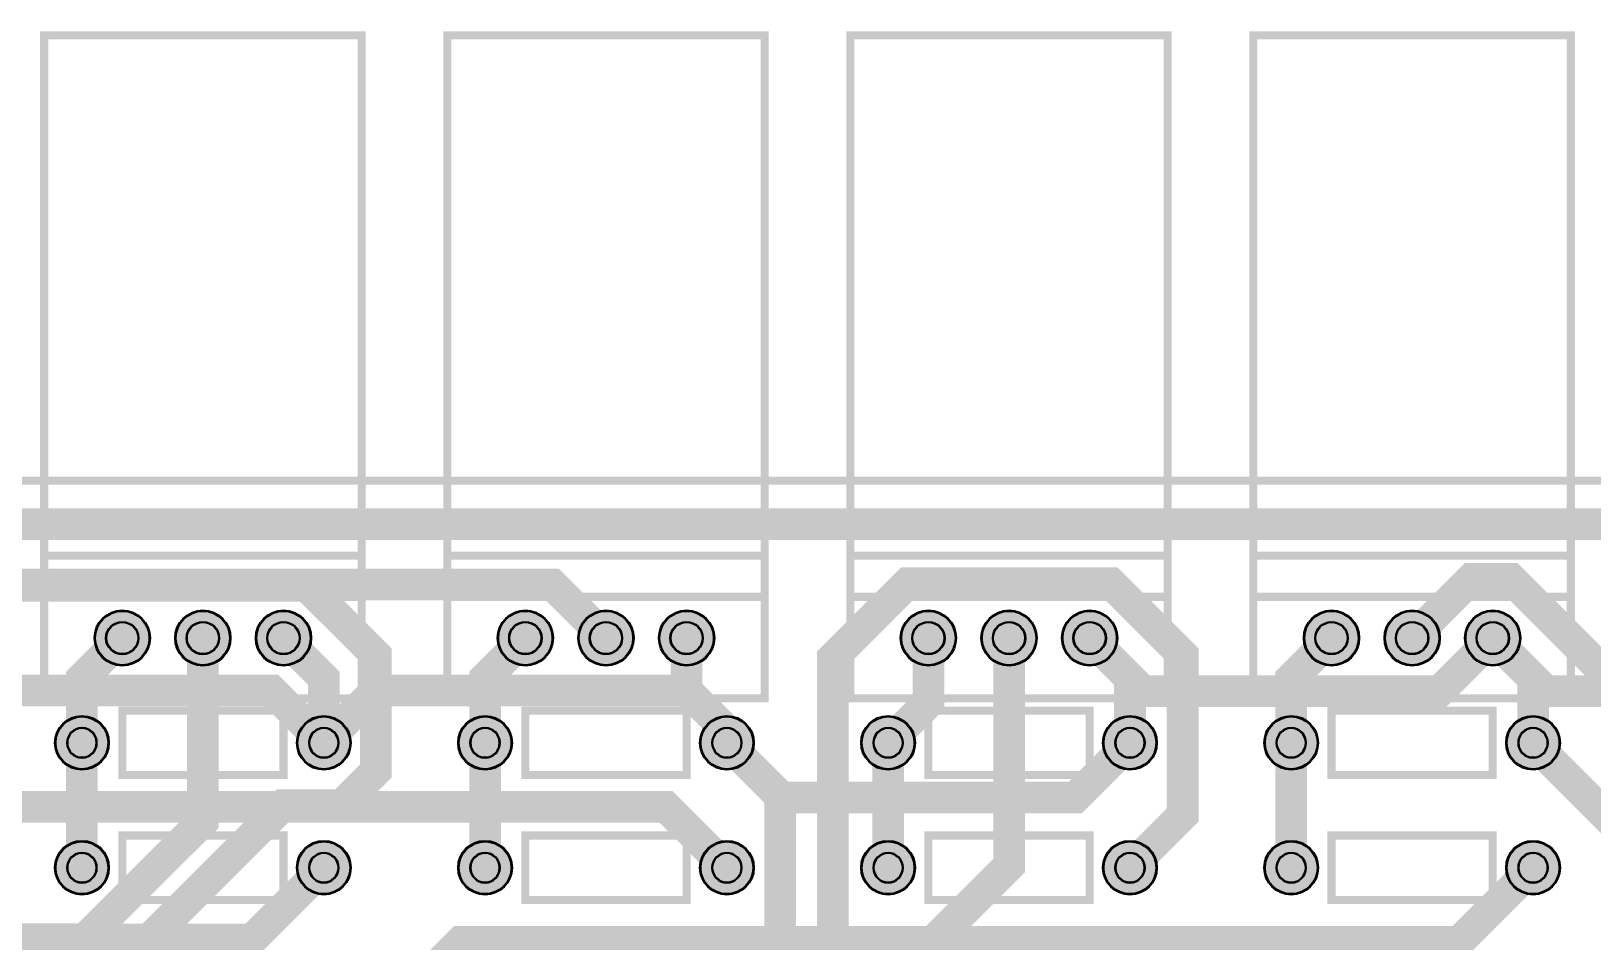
# Model space of a CAD drawing. Header units: millimetres. Extents: x -129 to 154, y 15 to 100.
# Drawn here: x 68.25 to 117.42, y 71.36 to 100.03 of the extents above; entities that cross this region are included whole.
import ezdxf

# ---------------------------------------------------------------- set-up
doc = ezdxf.new("R2010")
doc.units = ezdxf.units.MM
for name, color, linetype, true_color in [('BoardOutLine', 7, 'Continuous', 0xff00ff), ('BottomLayer', 7, 'Continuous', 0x0000ff), ('BottomSolderMaskLayer', 7, 'Continuous', 0xaa00ff), ('Multi-Layer', 7, 'Continuous', 0xc0c0c0), ('TopLayer', 7, 'Continuous', 0xff0000), ('TopSilkLayer', 7, 'Continuous', 0xffcc00), ('TopSolderMaskLayer', 7, 'Continuous', 0x800080)]:
    doc.layers.add(name, color=color, linetype=linetype, true_color=true_color)

msp = doc.modelspace()

# ---------------------------------------------------------------- hatches: boundary and pattern name
at = {"layer": 'BottomSolderMaskLayer'}
for points in [[(70.2447421894843, 80.89916179832358, 1), (71.99554229108449, 80.89916179832358, 1)], [(72.78474726949466, 80.89916179832358, 1), (74.53554737109485, 80.89916179832358, 1)], [(75.32475234950479, 80.89916179832358, 1), (77.07555245110498, 80.89916179832358, 1)], [(82.94476758953519, 80.89916179832358, 1), (84.69556769113538, 80.89916179832358, 1)], [(85.48477266954532, 80.89916179832358, 1), (87.23557277114551, 80.89916179832358, 1)], [(88.02477774955545, 80.89916179832358, 1), (89.77557785115565, 80.89916179832358, 1)], [(95.64479298958608, 80.89916179832358, 1), (97.39559309118627, 80.89916179832358, 1)], [(98.18479806959621, 80.89916179832358, 1), (99.9355981711964, 80.89916179832358, 1)], [(100.72480314960634, 80.89916179832358, 1), (102.47560325120654, 80.89916179832358, 1)], [(108.34481838963674, 80.89916179832358, 1), (110.09561849123693, 80.89916179832358, 1)], [(110.88482346964688, 80.89916179832358, 1), (112.63562357124707, 80.89916179832358, 1)], [(113.42482854965724, 80.89916179832358, 1), (115.17562865125743, 80.89916179832358, 1)], [(68.99923799847603, 77.59715519431029, 1), (70.70104140208285, 77.59715519431029, 1)], [(76.61925323850643, 77.59715519431029, 1), (78.32105664211325, 77.59715519431029, 1)], [(81.69926339852692, 77.59715519431029, 1), (83.40106680213374, 77.59715519431029, 1)], [(89.31927863855732, 77.59715519431029, 1), (91.02108204216414, 77.59715519431029, 1)], [(94.39928879857759, 77.59715519431029, 1), (96.1010922021844, 77.59715519431029, 1)], [(102.01930403860821, 77.59715519431029, 1), (103.72110744221503, 77.59715519431029, 1)], [(107.09931419862848, 77.59715519431029, 1), (108.8011176022353, 77.59715519431029, 1)], [(114.71932943865887, 77.59715519431029, 1), (116.42113284226569, 77.59715519431029, 1)], [(68.99923799847603, 73.66014732029464, 1), (70.70104140208285, 73.66014732029464, 1)], [(76.61925323850643, 73.66014732029464, 1), (78.32105664211325, 73.66014732029464, 1)], [(81.69926339852692, 73.66014732029464, 1), (83.40106680213374, 73.66014732029464, 1)], [(89.31927863855732, 73.66014732029464, 1), (91.02108204216414, 73.66014732029464, 1)], [(94.39928879857759, 73.66014732029464, 1), (96.1010922021844, 73.66014732029464, 1)], [(102.01930403860821, 73.66014732029464, 1), (103.72110744221503, 73.66014732029464, 1)], [(107.09931419862848, 73.66014732029464, 1), (108.8011176022353, 73.66014732029464, 1)], [(114.71932943865887, 73.66014732029464, 1), (116.42113284226569, 73.66014732029464, 1)]]:
    msp.add_hatch(color=256, dxfattribs=at).paths.add_polyline_path(points)
at = {"layer": 'Multi-Layer'}
for points in [[(70.2701422402844, 80.89916179832358, 1), (71.97014224028439, 80.89916179832358, 1)], [(72.81014732029476, 80.89916179832358, 1), (74.51014732029475, 80.89916179832358, 1)], [(75.35015240030489, 80.89916179832358, 1), (77.05015240030488, 80.89916179832358, 1)], [(82.97016764033529, 80.89916179832358, 1), (84.67016764033528, 80.89916179832358, 1)], [(85.51017272034542, 80.89916179832358, 1), (87.21017272034541, 80.89916179832358, 1)], [(88.05017780035556, 80.89916179832358, 1), (89.75017780035554, 80.89916179832358, 1)], [(95.67019304038618, 80.89916179832358, 1), (97.37019304038617, 80.89916179832358, 1)], [(98.21019812039631, 80.89916179832358, 1), (99.9101981203963, 80.89916179832358, 1)], [(100.75020320040645, 80.89916179832358, 1), (102.45020320040643, 80.89916179832358, 1)], [(108.37021844043684, 80.89916179832358, 1), (110.07021844043683, 80.89916179832358, 1)], [(110.91022352044698, 80.89916179832358, 1), (112.61022352044697, 80.89916179832358, 1)], [(113.45022860045734, 80.89916179832358, 1), (115.15022860045733, 80.89916179832358, 1)], [(69.02463804927613, 77.59715519431029, 1), (70.67564135128275, 77.59715519431029, 1)], [(76.64465328930653, 77.59715519431029, 1), (78.29565659131315, 77.59715519431029, 1)], [(81.72466344932702, 77.59715519431029, 1), (83.37566675133364, 77.59715519431029, 1)], [(89.34467868935742, 77.59715519431029, 1), (90.99568199136404, 77.59715519431029, 1)], [(94.42468884937769, 77.59715519431029, 1), (96.0756921513843, 77.59715519431029, 1)], [(102.04470408940831, 77.59715519431029, 1), (103.69570739141493, 77.59715519431029, 1)], [(107.12471424942858, 77.59715519431029, 1), (108.77571755143519, 77.59715519431029, 1)], [(114.74472948945898, 77.59715519431029, 1), (116.39573279146559, 77.59715519431029, 1)], [(69.02463804927613, 73.66014732029464, 1), (70.67564135128275, 73.66014732029464, 1)], [(76.64465328930653, 73.66014732029464, 1), (78.29565659131315, 73.66014732029464, 1)], [(81.72466344932702, 73.66014732029464, 1), (83.37566675133364, 73.66014732029464, 1)], [(89.34467868935742, 73.66014732029464, 1), (90.99568199136404, 73.66014732029464, 1)], [(94.42468884937769, 73.66014732029464, 1), (96.0756921513843, 73.66014732029464, 1)], [(102.04470408940831, 73.66014732029464, 1), (103.69570739141493, 73.66014732029464, 1)], [(107.12471424942858, 73.66014732029464, 1), (108.77571755143519, 73.66014732029464, 1)], [(114.74472948945898, 73.66014732029464, 1), (116.39573279146559, 73.66014732029464, 1)]]:
    msp.add_hatch(color=256, dxfattribs=at).paths.add_polyline_path(points)
at = {"layer": 'TopSolderMaskLayer'}
for points in [[(70.2447421894843, 80.89916179832358, 1), (71.99554229108449, 80.89916179832358, 1)], [(72.78474726949466, 80.89916179832358, 1), (74.53554737109485, 80.89916179832358, 1)], [(75.32475234950479, 80.89916179832358, 1), (77.07555245110498, 80.89916179832358, 1)], [(82.94476758953519, 80.89916179832358, 1), (84.69556769113538, 80.89916179832358, 1)], [(85.48477266954532, 80.89916179832358, 1), (87.23557277114551, 80.89916179832358, 1)], [(88.02477774955545, 80.89916179832358, 1), (89.77557785115565, 80.89916179832358, 1)], [(95.64479298958608, 80.89916179832358, 1), (97.39559309118627, 80.89916179832358, 1)], [(98.18479806959621, 80.89916179832358, 1), (99.9355981711964, 80.89916179832358, 1)], [(100.72480314960634, 80.89916179832358, 1), (102.47560325120654, 80.89916179832358, 1)], [(108.34481838963674, 80.89916179832358, 1), (110.09561849123693, 80.89916179832358, 1)], [(110.88482346964688, 80.89916179832358, 1), (112.63562357124707, 80.89916179832358, 1)], [(113.42482854965724, 80.89916179832358, 1), (115.17562865125743, 80.89916179832358, 1)], [(68.99923799847603, 77.59715519431029, 1), (70.70104140208285, 77.59715519431029, 1)], [(76.61925323850643, 77.59715519431029, 1), (78.32105664211325, 77.59715519431029, 1)], [(81.69926339852692, 77.59715519431029, 1), (83.40106680213374, 77.59715519431029, 1)], [(89.31927863855732, 77.59715519431029, 1), (91.02108204216414, 77.59715519431029, 1)], [(94.39928879857759, 77.59715519431029, 1), (96.1010922021844, 77.59715519431029, 1)], [(102.01930403860821, 77.59715519431029, 1), (103.72110744221503, 77.59715519431029, 1)], [(107.09931419862848, 77.59715519431029, 1), (108.8011176022353, 77.59715519431029, 1)], [(114.71932943865887, 77.59715519431029, 1), (116.42113284226569, 77.59715519431029, 1)], [(68.99923799847603, 73.66014732029464, 1), (70.70104140208285, 73.66014732029464, 1)], [(76.61925323850643, 73.66014732029464, 1), (78.32105664211325, 73.66014732029464, 1)], [(81.69926339852692, 73.66014732029464, 1), (83.40106680213374, 73.66014732029464, 1)], [(89.31927863855732, 73.66014732029464, 1), (91.02108204216414, 73.66014732029464, 1)], [(94.39928879857759, 73.66014732029464, 1), (96.1010922021844, 73.66014732029464, 1)], [(102.01930403860821, 73.66014732029464, 1), (103.72110744221503, 73.66014732029464, 1)], [(107.09931419862848, 73.66014732029464, 1), (108.8011176022353, 73.66014732029464, 1)], [(114.71932943865887, 73.66014732029464, 1), (116.42113284226569, 73.66014732029464, 1)]]:
    msp.add_hatch(color=256, dxfattribs=at).paths.add_polyline_path(points)

# ---------------------------------------------------------------- linework, layer by layer
at = {"layer": 'BoardOutLine', "const_width": 0.25400050800101603}
msp.add_lwpolyline([(18.23025146050304, 85.85902971805945), (125.73025146050304, 85.85902971805945)], dxfattribs=at)
at = {"layer": 'BottomLayer', "const_width": 1}
for points in [[(102.87030734061477, 73.66017272034549), (104.53096266192551, 75.32082804165611), (104.53096266192551, 80.36680213360432), (102.26629413258843, 82.6314706629413), (95.86852933705882, 82.6314706629413), (93.5121666243333, 80.27510795021578), (93.5121666243333, 68.23878587757179), (94.74991109982216, 67.00104140208282)], [(111.76032512065035, 80.89918719837442), (113.62976885953753, 82.76863093726183), (114.86852933705859, 82.76863093726183), (118.49184658369336, 79.14531369062729), (118.49184658369336, 77.31041402082792), (120.17358394716803, 75.62867665735337), (121.07528575057154, 75.62867665735337), (123.15834391668773, 73.54561849123695), (123.15834391668773, 54.93550927101853)], [(62.76438912877825, 17.097561595123125), (68.37678435356884, 22.7099568199136), (68.37678435356884, 41.250215900431726), (67.43825247650489, 42.18874777749545), (67.43825247650489, 69.01628143256278), (68.52232664465328, 70.10035560071117), (70.66329692659383, 70.10035560071117), (76.19212598425202, 75.62918465836935), (78.02829565659135, 75.62918465836935), (79.11160782321576, 76.71249682499365), (79.11160782321576, 80.36172212344422), (76.92237744475483, 82.55095250190493), (57.732639065278136, 82.55095250190493), (54.40624841249678, 79.22456184912357)], [(66.67523495046999, 31.845085090170073), (64.90993141986291, 33.610388620777144), (64.90993141986291, 68.33124206248408), (67.98232156464314, 71.40363220726442), (69.93126746253506, 71.40363220726442), (73.6602489204979, 75.13261366522727), (73.6602489204979, 80.89918719837442)], [(71.12024384048777, 80.89918719837442), (69.8502413004826, 79.62918465836935), (69.8502413004826, 77.59718059436125)], [(76.20025400050804, 80.89918719837442), (77.47025654051299, 79.62918465836935), (77.47025654051299, 77.59718059436125)], [(83.82026924053844, 80.89918719837442), (82.55026670053348, 79.62918465836935), (82.55026670053348, 77.59718059436125)], [(99.06029972059946, 80.89918719837442), (99.06029972059946, 73.72392684785359), (96.60741681483364, 71.27104394208777), (96.60741681483364, 67.46230632461254), (99.31734823469651, 64.75237490474979), (99.31734823469651, 48.48440436880867), (97.97139954279896, 47.13845567691135)], [(101.60030480060959, 80.89918719837442), (102.87030734061477, 79.62918465836935), (102.87030734061477, 77.59718059436125)], [(109.22032004063999, 80.89918719837442), (107.95031750063504, 79.62918465836935), (107.95031750063504, 77.59718059436125)], [(114.30033020066048, 80.89918719837442), (115.57033274066544, 79.62918465836935), (115.57033274066544, 77.59718059436125)], [(69.8502413004826, 73.66017272034549), (69.8502413004826, 77.59718059436125)], [(82.55026670053348, 73.66017272034549), (82.55026670053348, 77.59718059436125)], [(90.17028194056388, 77.59718059436125), (91.84719329438644, 75.92026924053846), (91.84719329438644, 70.89207518415037), (89.40828041656073, 68.45316230632466)], [(95.25029210058415, 73.66017272034549), (95.25029210058415, 77.59718059436125)], [(107.95031750063504, 73.66017272034549), (107.95031750063504, 77.59718059436125)], [(118.49133858267714, 68.45316230632466), (118.49133858267714, 74.67617475234954), (115.57033274066544, 77.59718059436125)]]:
    msp.add_lwpolyline(points, dxfattribs=at)
at = {"layer": 'BottomSolderMaskLayer'}
for points in [[(69.85275785936187, 78.06842382915525), (69.84752154119701, 78.06842382915525)], [(77.4727730993925, 78.06842382915525), (77.46753678122741, 78.06842382915525)], [(82.55278325941276, 78.06842382915525), (82.54754694124767, 78.06842382915525)], [(90.17279849944316, 78.06842382915525), (90.1675621812783, 78.06842382915525)], [(95.25280865946343, 78.06842382915525), (95.24757234129856, 78.06842382915525)], [(102.87282389949405, 78.06842382915525), (102.86758758132896, 78.06842382915525)], [(107.95283405951432, 78.06842382915525), (107.94759774134923, 78.06842382915525)], [(115.57284929954471, 78.06842382915525), (115.56761298137985, 78.06842382915525)], [(69.85275785936187, 77.12588655946533), (69.84752154119701, 77.12588655946533)], [(77.4727730993925, 77.12588655946533), (77.46753678122741, 77.12588655946533)], [(82.55278325941276, 77.12588655946533), (82.54754694124767, 77.12588655946533)], [(90.17279849944316, 77.12588655946533), (90.1675621812783, 77.12588655946533)], [(95.25280865946343, 77.12588655946533), (95.24757234129856, 77.12588655946533)], [(102.87282389949405, 77.12588655946533), (102.86758758132896, 77.12588655946533)], [(107.95283405951432, 77.12588655946533), (107.94759774134923, 77.12588655946533)], [(115.57284929954471, 77.12588655946533), (115.56761298137985, 77.12588655946533)], [(69.85275785936187, 74.1314159551396), (69.84752154119701, 74.1314159551396)], [(77.4727730993925, 74.1314159551396), (77.46753678122741, 74.1314159551396)], [(82.55278325941276, 74.1314159551396), (82.54754694124767, 74.1314159551396)], [(90.17279849944316, 74.1314159551396), (90.1675621812783, 74.1314159551396)], [(95.25280865946343, 74.1314159551396), (95.24757234129856, 74.1314159551396)], [(102.87282389949405, 74.1314159551396), (102.86758758132896, 74.1314159551396)], [(107.95283405951432, 74.1314159551396), (107.94759774134923, 74.1314159551396)], [(115.57284929954471, 74.1314159551396), (115.56761298137985, 74.1314159551396)], [(69.85275785936187, 73.18887868544968), (69.84752154119701, 73.18887868544968)], [(77.4727730993925, 73.18887868544968), (77.46753678122741, 73.18887868544968)], [(82.55278325941276, 73.18887868544968), (82.54754694124767, 73.18887868544968)], [(90.17279849944316, 73.18887868544968), (90.1675621812783, 73.18887868544968)], [(95.25280865946343, 73.18887868544968), (95.24757234129856, 73.18887868544968)], [(102.87282389949405, 73.18887868544968), (102.86758758132896, 73.18887868544968)], [(107.95283405951432, 73.18887868544968), (107.94759774134923, 73.18887868544968)], [(115.57284929954471, 73.18887868544968), (115.56761298137985, 73.18887868544968)]]:
    msp.add_lwpolyline(points, close=True, dxfattribs=at)
for centre, radius in [((71.1201422402844, 80.89916179832358), 0.8754000508001016), ((73.66014732029475, 80.89916179832358), 0.8754000508001016), ((76.20015240030489, 80.89916179832358), 0.8754000508001016), ((83.82016764033528, 80.89916179832358), 0.8754000508001016), ((86.36017272034542, 80.89916179832358), 0.8754000508001016), ((88.90017780035555, 80.89916179832358), 0.8754000508001016), ((96.52019304038618, 80.89916179832358), 0.8754000508001016), ((99.06019812039631, 80.89916179832358), 0.8754000508001016), ((101.60020320040644, 80.89916179832358), 0.8754000508001016), ((109.22021844043684, 80.89916179832358), 0.8754000508001016), ((111.76022352044697, 80.89916179832358), 0.8754000508001016), ((114.30022860045733, 80.89916179832358), 0.8754000508001016), ((71.1201422402844, 80.89916179832358), 0.5149412063530009), ((73.66014732029475, 80.89916179832358), 0.5149412063530009), ((76.20015240030489, 80.89916179832358), 0.5149412063530009), ((83.82016764033528, 80.89916179832358), 0.5149412063530009), ((86.36017272034542, 80.89916179832358), 0.5149412063530009), ((88.90017780035555, 80.89916179832358), 0.5149412063530009), ((96.52019304038618, 80.89916179832358), 0.5149412063530009), ((99.06019812039631, 80.89916179832358), 0.5149412063530009), ((101.60020320040644, 80.89916179832358), 0.5149412063530009), ((109.22021844043684, 80.89916179832358), 0.5149412063530009), ((111.76022352044697, 80.89916179832358), 0.5149412063530009), ((114.30022860045733, 80.89916179832358), 0.5149412063530009), ((69.85013970027944, 77.59715519431029), 0.8509017018034037), ((77.47015494030984, 77.59715519431029), 0.8509017018034037), ((82.55016510033033, 77.59715519431029), 0.8509017018034037), ((90.17018034036073, 77.59715519431029), 0.8509017018034037), ((95.250190500381, 77.59715519431029), 0.8509017018034037), ((102.87020574041162, 77.59715519431029), 0.8509017018034037), ((107.95021590043189, 77.59715519431029), 0.8509017018034037), ((115.57023114046228, 77.59715519431029), 0.8509017018034037), ((69.85013970027944, 73.66014732029464), 0.8509017018034037), ((77.47015494030984, 73.66014732029464), 0.8509017018034037), ((82.55016510033033, 73.66014732029464), 0.8509017018034037), ((90.17018034036073, 73.66014732029464), 0.8509017018034037), ((95.250190500381, 73.66014732029464), 0.8509017018034037), ((102.87020574041162, 73.66014732029464), 0.8509017018034037), ((107.95021590043189, 73.66014732029464), 0.8509017018034037), ((115.57023114046228, 73.66014732029464), 0.8509017018034037)]:
    msp.add_circle(centre, radius, dxfattribs=at)
for centre, start, end in [((69.84752154119701, 77.59715519431029), 90, 270), ((69.85275785936187, 77.59715519431029), 270, 90), ((77.46753678122741, 77.59715519431029), 90, 270), ((77.4727730993925, 77.59715519431029), 270, 90), ((82.54754694124767, 77.59715519431029), 90, 270), ((82.55278325941276, 77.59715519431029), 270, 90), ((90.1675621812783, 77.59715519431029), 90, 270), ((90.17279849944316, 77.59715519431029), 270, 90), ((95.24757234129856, 77.59715519431029), 90, 270), ((95.25280865946343, 77.59715519431029), 270, 90), ((102.86758758132896, 77.59715519431029), 90, 270), ((102.87282389949405, 77.59715519431029), 270, 90), ((107.94759774134923, 77.59715519431029), 90, 270), ((107.95283405951432, 77.59715519431029), 270, 90), ((115.56761298137985, 77.59715519431029), 90, 270), ((115.57284929954471, 77.59715519431029), 270, 90), ((69.84752154119701, 73.66014732029464), 90, 270), ((69.85275785936187, 73.66014732029464), 270, 90), ((77.46753678122741, 73.66014732029464), 90, 270), ((77.4727730993925, 73.66014732029464), 270, 90), ((82.54754694124767, 73.66014732029464), 90, 270), ((82.55278325941276, 73.66014732029464), 270, 90), ((90.1675621812783, 73.66014732029464), 90, 270), ((90.17279849944316, 73.66014732029464), 270, 90), ((95.24757234129856, 73.66014732029464), 90, 270), ((95.25280865946343, 73.66014732029464), 270, 90), ((102.86758758132896, 73.66014732029464), 90, 270), ((102.87282389949405, 73.66014732029464), 270, 90), ((107.94759774134923, 73.66014732029464), 90, 270), ((107.95283405951432, 73.66014732029464), 270, 90), ((115.56761298137985, 73.66014732029464), 90, 270), ((115.57284929954471, 73.66014732029464), 270, 90)]:
    msp.add_arc(centre, 0.4712686348449621, start, end, dxfattribs=at)
at = {"layer": 'Multi-Layer'}
for points in [[(69.85267970535938, 78.05435610871211), (69.84759969519928, 78.05435610871211)], [(77.47269494539, 78.05435610871211), (77.4676149352299, 78.05435610871211)], [(82.55270510541027, 78.05435610871211), (82.54762509525017, 78.05435610871211)], [(90.17272034544067, 78.05435610871211), (90.16764033528057, 78.05435610871211)], [(95.25273050546116, 78.05435610871211), (95.24765049530106, 78.05435610871211)], [(102.87274574549156, 78.05435610871211), (102.86766573533146, 78.05435610871211)], [(107.95275590551182, 78.05435610871211), (107.94767589535172, 78.05435610871211)], [(115.57277114554245, 78.05435610871211), (115.56769113538235, 78.05435610871211)], [(69.85267970535938, 77.13995427990847), (69.84759969519928, 77.13995427990847)], [(77.47269494539, 77.13995427990847), (77.4676149352299, 77.13995427990847)], [(82.55270510541027, 77.13995427990847), (82.54762509525017, 77.13995427990847)], [(90.17272034544067, 77.13995427990847), (90.16764033528057, 77.13995427990847)], [(95.25273050546116, 77.13995427990847), (95.24765049530106, 77.13995427990847)], [(102.87274574549156, 77.13995427990847), (102.86766573533146, 77.13995427990847)], [(107.95275590551182, 77.13995427990847), (107.94767589535172, 77.13995427990847)], [(115.57277114554245, 77.13995427990847), (115.56769113538235, 77.13995427990847)], [(69.85267970535938, 74.11734823469646), (69.84759969519928, 74.11734823469646)], [(77.47269494539, 74.11734823469646), (77.4676149352299, 74.11734823469646)], [(82.55270510541027, 74.11734823469646), (82.54762509525017, 74.11734823469646)], [(90.17272034544067, 74.11734823469646), (90.16764033528057, 74.11734823469646)], [(95.25273050546116, 74.11734823469646), (95.24765049530106, 74.11734823469646)], [(102.87274574549156, 74.11734823469646), (102.86766573533146, 74.11734823469646)], [(107.95275590551182, 74.11734823469646), (107.94767589535172, 74.11734823469646)], [(115.57277114554245, 74.11734823469646), (115.56769113538235, 74.11734823469646)], [(69.85267970535938, 73.20294640589282), (69.84759969519928, 73.20294640589282)], [(77.47269494539, 73.20294640589282), (77.4676149352299, 73.20294640589282)], [(82.55270510541027, 73.20294640589282), (82.54762509525017, 73.20294640589282)], [(90.17272034544067, 73.20294640589282), (90.16764033528057, 73.20294640589282)], [(95.25273050546116, 73.20294640589282), (95.24765049530106, 73.20294640589282)], [(102.87274574549156, 73.20294640589282), (102.86766573533146, 73.20294640589282)], [(107.95275590551182, 73.20294640589282), (107.94767589535172, 73.20294640589282)], [(115.57277114554245, 73.20294640589282), (115.56769113538235, 73.20294640589282)]]:
    msp.add_lwpolyline(points, close=True, dxfattribs=at)
for centre, radius in [((71.1201422402844, 80.89916179832358), 0.8500000000000001), ((73.66014732029475, 80.89916179832358), 0.8500000000000001), ((76.20015240030489, 80.89916179832358), 0.8500000000000001), ((83.82016764033528, 80.89916179832358), 0.8500000000000001), ((86.36017272034542, 80.89916179832358), 0.8500000000000001), ((88.90017780035555, 80.89916179832358), 0.8500000000000001), ((96.52019304038618, 80.89916179832358), 0.8500000000000001), ((99.06019812039631, 80.89916179832358), 0.8500000000000001), ((101.60020320040644, 80.89916179832358), 0.8500000000000001), ((109.22021844043684, 80.89916179832358), 0.8500000000000001), ((111.76022352044697, 80.89916179832358), 0.8500000000000001), ((114.30022860045733, 80.89916179832358), 0.8500000000000001), ((71.1201422402844, 80.89916179832358), 0.5), ((73.66014732029475, 80.89916179832358), 0.5), ((76.20015240030489, 80.89916179832358), 0.5), ((83.82016764033528, 80.89916179832358), 0.5), ((86.36017272034542, 80.89916179832358), 0.5), ((88.90017780035555, 80.89916179832358), 0.5), ((96.52019304038618, 80.89916179832358), 0.5), ((99.06019812039631, 80.89916179832358), 0.5), ((101.60020320040644, 80.89916179832358), 0.5), ((109.22021844043684, 80.89916179832358), 0.5), ((111.76022352044697, 80.89916179832358), 0.5), ((114.30022860045733, 80.89916179832358), 0.5), ((69.85013970027944, 77.59715519431029), 0.8255016510033021), ((77.47015494030984, 77.59715519431029), 0.8255016510033021), ((82.55016510033033, 77.59715519431029), 0.8255016510033021), ((90.17018034036073, 77.59715519431029), 0.8255016510033021), ((95.250190500381, 77.59715519431029), 0.8255016510033021), ((102.87020574041162, 77.59715519431029), 0.8255016510033021), ((107.95021590043189, 77.59715519431029), 0.8255016510033021), ((115.57023114046228, 77.59715519431029), 0.8255016510033021), ((69.85013970027944, 73.66014732029464), 0.8255016510033021), ((77.47015494030984, 73.66014732029464), 0.8255016510033021), ((82.55016510033033, 73.66014732029464), 0.8255016510033021), ((90.17018034036073, 73.66014732029464), 0.8255016510033021), ((95.250190500381, 73.66014732029464), 0.8255016510033021), ((102.87020574041162, 73.66014732029464), 0.8255016510033021), ((107.95021590043189, 73.66014732029464), 0.8255016510033021), ((115.57023114046228, 73.66014732029464), 0.8255016510033021)]:
    msp.add_circle(centre, radius, dxfattribs=at)
for centre, start, end in [((69.84759969519928, 77.59715519431029), 90, 270), ((69.85267970535938, 77.59715519431029), 270, 90), ((77.4676149352299, 77.59715519431029), 90, 270), ((77.47269494539, 77.59715519431029), 270, 90), ((82.54762509525017, 77.59715519431029), 90, 270), ((82.55270510541027, 77.59715519431029), 270, 90), ((90.16764033528057, 77.59715519431029), 90, 270), ((90.17272034544067, 77.59715519431029), 270, 90), ((95.24765049530106, 77.59715519431029), 90, 270), ((95.25273050546116, 77.59715519431029), 270, 90), ((102.86766573533146, 77.59715519431029), 90, 270), ((102.87274574549156, 77.59715519431029), 270, 90), ((107.94767589535172, 77.59715519431029), 90, 270), ((107.95275590551182, 77.59715519431029), 270, 90), ((115.56769113538235, 77.59715519431029), 90, 270), ((115.57277114554245, 77.59715519431029), 270, 90), ((69.84759969519928, 73.66014732029464), 90, 270), ((69.85267970535938, 73.66014732029464), 270, 90), ((77.4676149352299, 73.66014732029464), 90, 270), ((77.47269494539, 73.66014732029464), 270, 90), ((82.54762509525017, 73.66014732029464), 90, 270), ((82.55270510541027, 73.66014732029464), 270, 90), ((90.16764033528057, 73.66014732029464), 90, 270), ((90.17272034544067, 73.66014732029464), 270, 90), ((95.24765049530106, 73.66014732029464), 90, 270), ((95.25273050546116, 73.66014732029464), 270, 90), ((102.86766573533146, 73.66014732029464), 90, 270), ((102.87274574549156, 73.66014732029464), 270, 90), ((107.94767589535172, 73.66014732029464), 90, 270), ((107.95275590551182, 73.66014732029464), 270, 90), ((115.56769113538235, 73.66014732029464), 90, 270), ((115.57277114554245, 73.66014732029464), 270, 90)]:
    msp.add_arc(centre, 0.45720091440182886, start, end, dxfattribs=at)
at = {"layer": 'TopLayer', "const_width": 1}
for points in [[(53.82611125222252, 84.48567437134875), (125.93482346964697, 84.48567437134875), (129.89900939801896, 80.52148844297687), (129.89900939801896, 24.15064770129527), (126.44460248920495, 20.69624079248149), (64.52181864363729, 20.69624079248149), (62.53172466344927, 18.706146812293582), (51.637896875793786, 18.706146812293582), (48.6091948183896, 21.734848869697657), (42.543154686309435, 21.734848869697657), (41.1283718567438, 20.320066040132133)], [(86.36027432054857, 80.89918719837442), (84.67091694183387, 82.58854457708912), (28.82128524257041, 82.58854457708912), (24.760579121158116, 78.52783845567683), (23.902565405130872, 78.52783845567683)], [(88.9002794005587, 80.89918719837442), (88.9002794005587, 79.2474218948438)], [(96.52029464058933, 80.89918719837442), (96.52029464058933, 78.86718313436631), (95.25029210058415, 77.59718059436125)], [(114.30033020066048, 80.89918719837442), (112.62570485140964, 79.22456184912357), (103.27493014986021, 79.22456184912357), (101.60030480060959, 80.89918719837442)], [(128.27035814071633, 77.59718059436125), (126.64297688595366, 79.22456184912357), (115.9749555499111, 79.22456184912357), (114.30033020066048, 80.89918719837442)], [(64.77023114046233, 77.59718059436125), (66.42047244094488, 79.2474218948438), (75.82001524003044, 79.2474218948438), (77.47025654051299, 77.59718059436125)], [(77.47025654051299, 77.59718059436125), (79.12049784099577, 79.2474218948438), (88.9002794005587, 79.2474218948438)], [(88.9002794005587, 79.2474218948438), (90.17028194056388, 77.97741935483873), (90.17028194056388, 77.59718059436125)], [(102.87030734061477, 77.59718059436125), (101.14792989585976, 75.87480314960624), (91.89265938531867, 75.87480314960624), (90.17028194056388, 77.59718059436125)], [(63.92009144018289, 75.57940055880101), (88.25105410210836, 75.57940055880101), (90.17028194056388, 73.66017272034549)], [(77.47025654051299, 73.66017272034549), (75.20431800863594, 71.39423418846832), (37.86649733299464, 71.39423418846832), (35.94142748285503, 69.46916433832871)], [(63.276200152400406, 64.95405130810252), (68.33919227838464, 70.01704343408676), (80.47889255778523, 70.01704343408676), (81.78089916179852, 71.31905003810004), (113.22921005842022, 71.31905003810004), (115.57033274066544, 73.66017272034549)]]:
    msp.add_lwpolyline(points, dxfattribs=at)
at = {"layer": 'TopSilkLayer', "const_width": 0.25400050800101603}
for points in [[(68.66014732029453, 99.89916179832358), (78.66014732029475, 99.89916179832358), (78.66014732029475, 82.19913639827269), (68.66014732029453, 82.19913639827269), (68.66014732029453, 99.89916179832358)], [(81.36017272034542, 99.89916179832358), (91.36017272034564, 99.89916179832358), (91.36017272034564, 82.19913639827269), (81.36017272034542, 82.19913639827269), (81.36017272034542, 99.89916179832358)], [(94.06019812039608, 99.89916179832358), (104.06019812039631, 99.89916179832358), (104.06019812039631, 82.19913639827269), (94.06019812039608, 82.19913639827269), (94.06019812039608, 99.89916179832358)], [(106.76022352044697, 99.89916179832358), (116.7602235204472, 99.89916179832358), (116.7602235204472, 82.19913639827269), (106.76022352044697, 82.19913639827269), (106.76022352044697, 99.89916179832358)], [(68.66014732029453, 83.49911099822191), (78.66014732029475, 83.49911099822191), (78.66014732029475, 78.99898399796791), (68.66014732029453, 78.99898399796791), (68.66014732029453, 83.49911099822191)], [(81.36017272034542, 83.49911099822191), (91.36017272034564, 83.49911099822191), (91.36017272034564, 78.99898399796791), (81.36017272034542, 78.99898399796791), (81.36017272034542, 83.49911099822191)], [(94.06019812039608, 83.49911099822191), (104.06019812039631, 83.49911099822191), (104.06019812039631, 78.99898399796791), (94.06019812039608, 78.99898399796791), (94.06019812039608, 83.49911099822191)], [(106.76022352044697, 83.49911099822191), (116.7602235204472, 83.49911099822191), (116.7602235204472, 78.99898399796791), (106.76022352044697, 78.99898399796791), (106.76022352044697, 83.49911099822191)], [(71.1201422402844, 78.61315722631446), (76.20015240030489, 78.61315722631446), (76.20015240030489, 76.58115316230624), (71.1201422402844, 76.58115316230624), (71.1201422402844, 78.61315722631446)], [(83.82016764033528, 78.61315722631446), (88.90017780035555, 78.61315722631446), (88.90017780035555, 76.58115316230624), (83.82016764033528, 76.58115316230624), (83.82016764033528, 78.61315722631446)], [(96.52019304038618, 78.61315722631446), (101.60020320040644, 78.61315722631446), (101.60020320040644, 76.58115316230624), (96.52019304038618, 76.58115316230624), (96.52019304038618, 78.61315722631446)], [(109.22021844043684, 78.61315722631446), (114.30022860045733, 78.61315722631446), (114.30022860045733, 76.58115316230624), (109.22021844043684, 76.58115316230624), (109.22021844043684, 78.61315722631446)], [(71.1201422402844, 74.6761493522987), (76.20015240030489, 74.6761493522987), (76.20015240030489, 72.64414528829059), (71.1201422402844, 72.64414528829059), (71.1201422402844, 74.6761493522987)], [(83.82016764033528, 74.6761493522987), (88.90017780035555, 74.6761493522987), (88.90017780035555, 72.64414528829059), (83.82016764033528, 72.64414528829059), (83.82016764033528, 74.6761493522987)], [(96.52019304038618, 74.6761493522987), (101.60020320040644, 74.6761493522987), (101.60020320040644, 72.64414528829059), (96.52019304038618, 72.64414528829059), (96.52019304038618, 74.6761493522987)], [(109.22021844043684, 74.6761493522987), (114.30022860045733, 74.6761493522987), (114.30022860045733, 72.64414528829059), (109.22021844043684, 72.64414528829059), (109.22021844043684, 74.6761493522987)]]:
    msp.add_lwpolyline(points, close=True, dxfattribs=at)
at = {"layer": 'TopSolderMaskLayer'}
for points in [[(69.85275785936187, 78.06842382915525), (69.84752154119701, 78.06842382915525)], [(77.4727730993925, 78.06842382915525), (77.46753678122741, 78.06842382915525)], [(82.55278325941276, 78.06842382915525), (82.54754694124767, 78.06842382915525)], [(90.17279849944316, 78.06842382915525), (90.1675621812783, 78.06842382915525)], [(95.25280865946343, 78.06842382915525), (95.24757234129856, 78.06842382915525)], [(102.87282389949405, 78.06842382915525), (102.86758758132896, 78.06842382915525)], [(107.95283405951432, 78.06842382915525), (107.94759774134923, 78.06842382915525)], [(115.57284929954471, 78.06842382915525), (115.56761298137985, 78.06842382915525)], [(69.85275785936187, 77.12588655946533), (69.84752154119701, 77.12588655946533)], [(77.4727730993925, 77.12588655946533), (77.46753678122741, 77.12588655946533)], [(82.55278325941276, 77.12588655946533), (82.54754694124767, 77.12588655946533)], [(90.17279849944316, 77.12588655946533), (90.1675621812783, 77.12588655946533)], [(95.25280865946343, 77.12588655946533), (95.24757234129856, 77.12588655946533)], [(102.87282389949405, 77.12588655946533), (102.86758758132896, 77.12588655946533)], [(107.95283405951432, 77.12588655946533), (107.94759774134923, 77.12588655946533)], [(115.57284929954471, 77.12588655946533), (115.56761298137985, 77.12588655946533)], [(69.85275785936187, 74.1314159551396), (69.84752154119701, 74.1314159551396)], [(77.4727730993925, 74.1314159551396), (77.46753678122741, 74.1314159551396)], [(82.55278325941276, 74.1314159551396), (82.54754694124767, 74.1314159551396)], [(90.17279849944316, 74.1314159551396), (90.1675621812783, 74.1314159551396)], [(95.25280865946343, 74.1314159551396), (95.24757234129856, 74.1314159551396)], [(102.87282389949405, 74.1314159551396), (102.86758758132896, 74.1314159551396)], [(107.95283405951432, 74.1314159551396), (107.94759774134923, 74.1314159551396)], [(115.57284929954471, 74.1314159551396), (115.56761298137985, 74.1314159551396)], [(69.85275785936187, 73.18887868544968), (69.84752154119701, 73.18887868544968)], [(77.4727730993925, 73.18887868544968), (77.46753678122741, 73.18887868544968)], [(82.55278325941276, 73.18887868544968), (82.54754694124767, 73.18887868544968)], [(90.17279849944316, 73.18887868544968), (90.1675621812783, 73.18887868544968)], [(95.25280865946343, 73.18887868544968), (95.24757234129856, 73.18887868544968)], [(102.87282389949405, 73.18887868544968), (102.86758758132896, 73.18887868544968)], [(107.95283405951432, 73.18887868544968), (107.94759774134923, 73.18887868544968)], [(115.57284929954471, 73.18887868544968), (115.56761298137985, 73.18887868544968)]]:
    msp.add_lwpolyline(points, close=True, dxfattribs=at)
for centre, radius in [((71.1201422402844, 80.89916179832358), 0.8754000508001016), ((73.66014732029475, 80.89916179832358), 0.8754000508001016), ((76.20015240030489, 80.89916179832358), 0.8754000508001016), ((83.82016764033528, 80.89916179832358), 0.8754000508001016), ((86.36017272034542, 80.89916179832358), 0.8754000508001016), ((88.90017780035555, 80.89916179832358), 0.8754000508001016), ((96.52019304038618, 80.89916179832358), 0.8754000508001016), ((99.06019812039631, 80.89916179832358), 0.8754000508001016), ((101.60020320040644, 80.89916179832358), 0.8754000508001016), ((109.22021844043684, 80.89916179832358), 0.8754000508001016), ((111.76022352044697, 80.89916179832358), 0.8754000508001016), ((114.30022860045733, 80.89916179832358), 0.8754000508001016), ((71.1201422402844, 80.89916179832358), 0.5149412063530009), ((73.66014732029475, 80.89916179832358), 0.5149412063530009), ((76.20015240030489, 80.89916179832358), 0.5149412063530009), ((83.82016764033528, 80.89916179832358), 0.5149412063530009), ((86.36017272034542, 80.89916179832358), 0.5149412063530009), ((88.90017780035555, 80.89916179832358), 0.5149412063530009), ((96.52019304038618, 80.89916179832358), 0.5149412063530009), ((99.06019812039631, 80.89916179832358), 0.5149412063530009), ((101.60020320040644, 80.89916179832358), 0.5149412063530009), ((109.22021844043684, 80.89916179832358), 0.5149412063530009), ((111.76022352044697, 80.89916179832358), 0.5149412063530009), ((114.30022860045733, 80.89916179832358), 0.5149412063530009), ((69.85013970027944, 77.59715519431029), 0.8509017018034037), ((77.47015494030984, 77.59715519431029), 0.8509017018034037), ((82.55016510033033, 77.59715519431029), 0.8509017018034037), ((90.17018034036073, 77.59715519431029), 0.8509017018034037), ((95.250190500381, 77.59715519431029), 0.8509017018034037), ((102.87020574041162, 77.59715519431029), 0.8509017018034037), ((107.95021590043189, 77.59715519431029), 0.8509017018034037), ((115.57023114046228, 77.59715519431029), 0.8509017018034037), ((69.85013970027944, 73.66014732029464), 0.8509017018034037), ((77.47015494030984, 73.66014732029464), 0.8509017018034037), ((82.55016510033033, 73.66014732029464), 0.8509017018034037), ((90.17018034036073, 73.66014732029464), 0.8509017018034037), ((95.250190500381, 73.66014732029464), 0.8509017018034037), ((102.87020574041162, 73.66014732029464), 0.8509017018034037), ((107.95021590043189, 73.66014732029464), 0.8509017018034037), ((115.57023114046228, 73.66014732029464), 0.8509017018034037)]:
    msp.add_circle(centre, radius, dxfattribs=at)
for centre, start, end in [((69.84752154119701, 77.59715519431029), 90, 270), ((69.85275785936187, 77.59715519431029), 270, 90), ((77.46753678122741, 77.59715519431029), 90, 270), ((77.4727730993925, 77.59715519431029), 270, 90), ((82.54754694124767, 77.59715519431029), 90, 270), ((82.55278325941276, 77.59715519431029), 270, 90), ((90.1675621812783, 77.59715519431029), 90, 270), ((90.17279849944316, 77.59715519431029), 270, 90), ((95.24757234129856, 77.59715519431029), 90, 270), ((95.25280865946343, 77.59715519431029), 270, 90), ((102.86758758132896, 77.59715519431029), 90, 270), ((102.87282389949405, 77.59715519431029), 270, 90), ((107.94759774134923, 77.59715519431029), 90, 270), ((107.95283405951432, 77.59715519431029), 270, 90), ((115.56761298137985, 77.59715519431029), 90, 270), ((115.57284929954471, 77.59715519431029), 270, 90), ((69.84752154119701, 73.66014732029464), 90, 270), ((69.85275785936187, 73.66014732029464), 270, 90), ((77.46753678122741, 73.66014732029464), 90, 270), ((77.4727730993925, 73.66014732029464), 270, 90), ((82.54754694124767, 73.66014732029464), 90, 270), ((82.55278325941276, 73.66014732029464), 270, 90), ((90.1675621812783, 73.66014732029464), 90, 270), ((90.17279849944316, 73.66014732029464), 270, 90), ((95.24757234129856, 73.66014732029464), 90, 270), ((95.25280865946343, 73.66014732029464), 270, 90), ((102.86758758132896, 73.66014732029464), 90, 270), ((102.87282389949405, 73.66014732029464), 270, 90), ((107.94759774134923, 73.66014732029464), 90, 270), ((107.95283405951432, 73.66014732029464), 270, 90), ((115.56761298137985, 73.66014732029464), 90, 270), ((115.57284929954471, 73.66014732029464), 270, 90)]:
    msp.add_arc(centre, 0.4712686348449621, start, end, dxfattribs=at)

doc.saveas('drawing.dxf')
